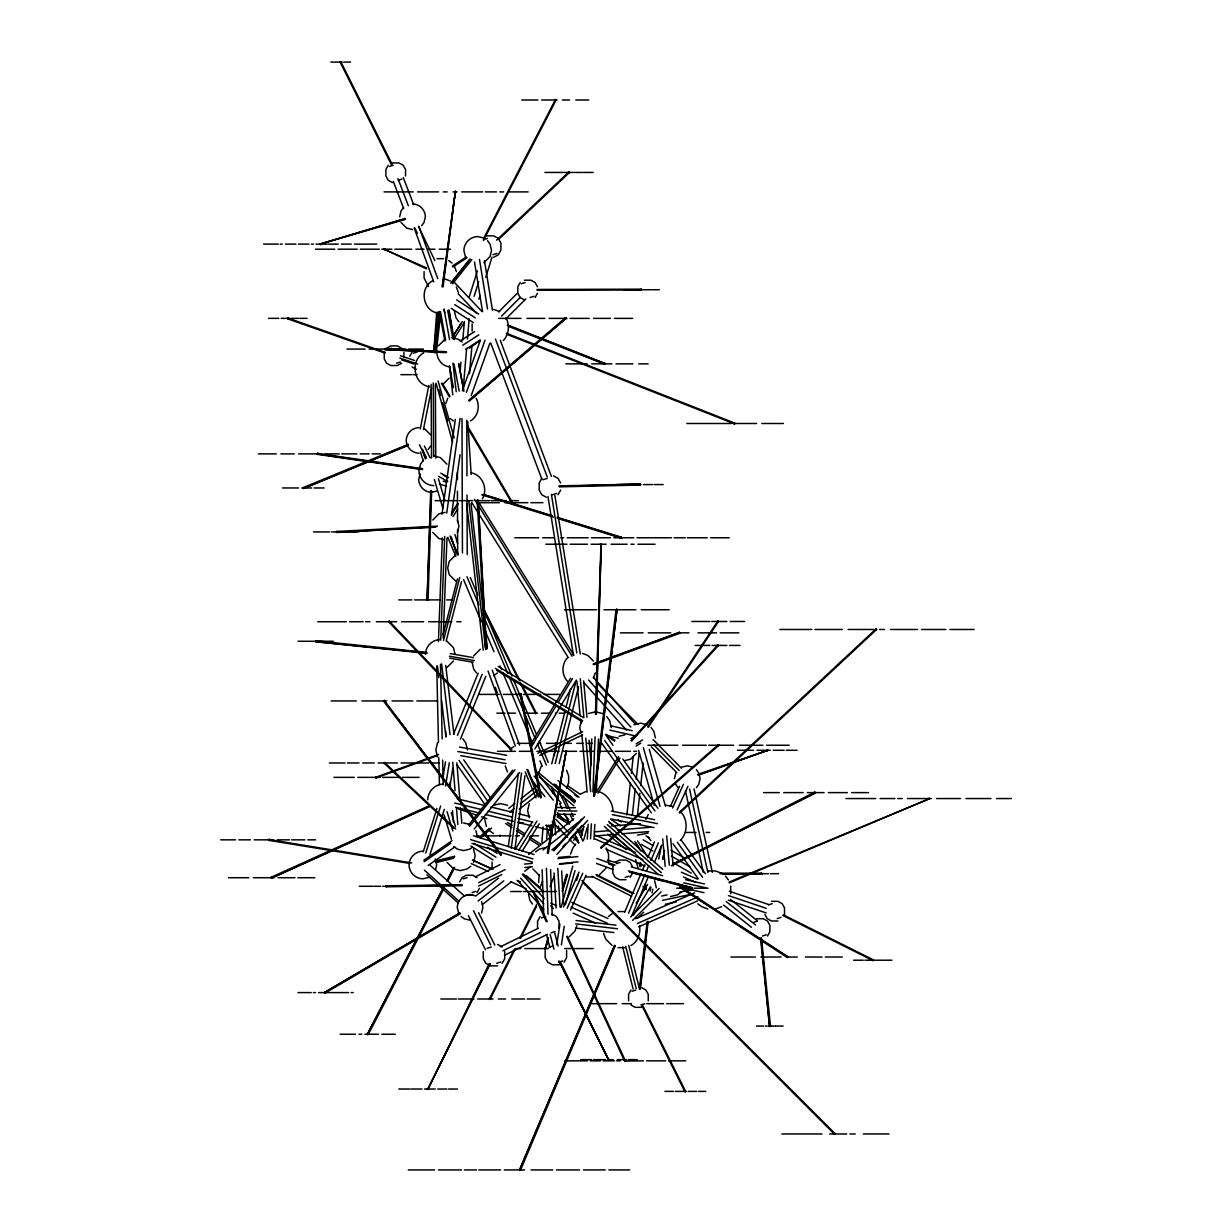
<?xml version="1.0" encoding="UTF-8"?>
<svg xmlns="http://www.w3.org/2000/svg" width="1232" height="1232" viewBox="0 0 1232 1232"><rect width="100%" height="100%" fill="white"/><g stroke="black" fill="none" stroke-linecap="round" stroke-linejoin="round"><path stroke-width="1.5" d="M722.599 874.181L761.638 874.181L761.653 873.226L720.766 873.226M462.139 885.685L386.14 886.763L386.217 885.808L462.108 884.715M559.42 486.84L639.993 485.054L640.116 484.099L559.39 485.87M628.351 870.87L691.891 887.718L691.891 888.672L691.106 888.195L691.907 887.718L691.768 888.657L630.06 872.287M672.426 864.587L815.137 793.054L815.091 792.145L814.29 792.623L815.076 793.1L671.317 865.88M873.041 959.728L873.041 960.698L872.256 960.205L873.057 959.728L783.398 914.899M595.426 714.16L601 543.774L600.985 544.729L600.2 544.236L601.216 544.159L596.38 714.175M595.903 714.468L601.216 544.159M431.647 490.952L428.043 600.061L427.088 600.03L430.692 490.921M427.088 600.03L431.169 490.49M438.407 641.579L442.35 537.937M440.733 640.055L444.69 536.413M443.181 637.976L446.985 538.107M590.097 780.78L591.73 738.969M592.931 791.914L595.071 736.813M596.35 792.33L598.429 739.108M587.294 839.177L588.157 824.223M590.528 838.823L591.391 823.869M593.978 839.377L594.84 824.424M436.698 312.235L433.756 351.875L438.161 311.927M435.943 351.952L436.236 348.194M436.79 340.679L437.083 336.921M538.615 882.512L539.231 874.843M541.849 842.226L543.081 826.888M546.623 838.622L547.393 829.028M460.152 371.386L460.937 362.146M462.816 339.97L464.387 321.49M463.371 387.11L466.651 348.302M467.436 339.062L469.161 318.734M469.546 373.727L471.902 346.007M426.934 653.422L316.116 641.749L316.208 640.794L427.011 652.467M384.846 248.741L384.076 249.203L426.595 267.945M422.53 469.654L317.548 454.362L317.656 453.407L422.638 468.699M626.888 814.922L630.399 782.797M631.431 773.357L633.279 756.34M632.339 815.353L635.219 788.896M636.251 779.456L639.146 752.998M637.375 815.923L639.839 793.254M640.671 785.693L643.15 763.024M435.004 353.076L439.485 313.051M436.328 352.152L440.394 315.777M639.439 988.526L647.185 921.428M639.916 989.188L647.662 922.09M640.409 988.572L648.14 921.474M593.608 795.857L616.062 609.563L617.016 609.624L594.563 795.918M594.101 796.38L617.016 609.624M442.103 286.887L455.393 191.453L443.058 286.917M442.581 286.255L455.393 191.453M508.354 846.538L518.364 773.388M511.249 848.217L521.506 773.188M514.914 848.925L524.924 775.775M554.323 755.647L556.079 743.081L557.033 743.112L556.079 743.081M555.555 751.043L556.048 747.454M441.98 514.252L455.332 419.45M446.723 513.082L460.09 418.279M451.466 515.407L460.029 454.731M409.64 863.401L268.961 840.378L269.084 839.593L411.657 862.908M556.741 944.667L559.913 924.293M561.392 944.867L564.256 926.341M442.889 777.854L445.507 761.792M445.537 786.001L449.31 762.808M449.926 786.17L452.822 768.337M557.064 518.256L621.298 538.23L621.452 537.291L557.218 517.317M268.961 840.378L269.1 839.577M547.316 853.206L566.227 750.919L548.271 853.268M547.793 852.636L566.227 750.919M420.281 428.982L428.798 385.447M423.469 429.537L431.647 388.034M650.173 891.013L650.927 887.286M652.051 892.984L652.806 889.258M662.955 858.612L663.709 854.854M658.72 858.966L661.353 846.245M662.708 859.428L664.587 850.342M399.707 216.724L401.062 210.98L403.465 207.638M420.066 473.766L418.711 479.51C418.911 486.501 424.547 492.153 431.554 492.338L437.283 490.983M425.425 654.346C425.641 646.261 432.17 639.747 440.24 639.531M457.488 532.378L458.951 526.203L457.488 520.027M437.514 742.834L435.835 749.903L437.514 756.972M427.704 799.861C427.935 791.237 434.881 784.291 443.489 784.06M435.589 869.638L436.682 865.003L435.219 858.827M473.565 862.4L475.136 855.778L473.565 849.156M481.573 913.097L482.929 907.353L481.573 901.624M529.267 803.649L527.604 810.718L529.267 817.771M581.396 720.581L579.733 727.635L580.98 732.932M674.443 778.67L675.798 772.941M508.862 326.511L604.696 364.302L604.912 363.394L507.322 324.894M551.751 763.809L565.134 710.802M566.058 707.153L570.662 688.873M555.232 763.393L575.544 682.959M559.189 763.547L578.563 686.778M443.058 634.665L457.442 578.917M443.489 640.501L459.721 577.546M446.184 641.01L461.492 581.658M561.13 907.337L572.803 866.05M580.934 837.329L583.983 826.549M565.349 904.765L574.99 870.654M583.629 840.132L587.187 827.565M576.668 880.326L578.193 874.951M547.855 941.217L545.252 948.948L547.978 937.46M562.316 888.703L566.551 874.258M545.252 948.948L548.44 938.106M562.239 891.152L567.028 874.905M562.716 890.659L567.49 874.397M469.377 296.496L477.415 270.871M474.12 296.281L478.709 281.635M478.863 299.176L480.003 295.511M485.747 277.215L492.061 257.072M423.207 851.851L436.96 808.423M425.733 853.083L440.625 806.036M429.968 854.623L444.305 809.378M462.323 390.852L480.28 340.402M466.451 392.377L485.054 340.124M471.225 395.626L489.828 343.389M679.925 887.363L787.14 957.464L787.448 956.602L680.233 886.501M445.799 403.526L447.77 398.244M482.405 498.837C488.165 488.935 482.528 474.582 470.809 472.734M539.154 771.894L541.356 765.996M593.424 678.047L595.379 672.78M566.566 788.234L568.645 782.643L568.645 775.806L566.566 770.216M570.555 854.146L572.865 847.939L575.729 844.12M576.915 925.786L574.959 931.069L569.276 936.751M539.878 888.118L542.542 881.203M550.073 886.717L554.077 876.352M507.784 334.673L734.21 423.746L734.503 422.992L506.306 333.241M453.438 734.364L478.139 673.165M457.457 735.473L482.174 674.289M460.429 739.215L485.839 676.276M624.624 912.25L641.025 873.58M642.503 870.054L644.752 864.787M647.724 857.749L654.438 841.933M615.307 945.791L520.489 1170.184L519.581 1169.876L614.414 945.483M519.581 1169.876L614.86 945.283M628.551 913.174L644.952 874.504M646.446 870.993L648.679 865.711M650.927 860.444L658.381 842.857M631.97 915.361L648.355 876.691M654.331 862.631L661.784 845.044M556.017 100.239L555.355 99.761L556.017 100.239L483.483 240.379M563.501 907.029L579.055 872.102M567.167 908.215L582.721 873.288M570.493 910.155L586.047 875.228M429.46 805.636L271.148 877.276L271.471 878.154L429.968 806.082M670.316 806.452L679.617 786.201M672.549 807.976L683.406 784.353M677.107 809.948L687.964 786.339M645.891 819.357L648.309 814.414M490.182 963.778L427.843 1089.257L489.304 963.439M427.843 1089.257L489.751 963.963M489.489 998.752L490.259 999.013L489.489 998.752L513.975 949.795M519.873 937.983L536.767 904.211M490.136 999.229L515.469 948.578M520.535 938.445L536.69 906.151M699.514 774.805L767.844 750.273L697.512 774.512M483.622 238.407L555.355 99.761M444.182 888.072L368.245 1034.526L367.382 1034.187L443.304 887.718M446.8 880.988L453.776 867.513M367.382 1034.187L442.873 889.181M447.231 880.757L454.223 867.297M447.663 881.327L454.654 867.867M388.234 165.273L385.893 169.462L385.893 176.007L388.234 180.211L392.438 182.567M409.779 356.248L412.135 352.044M520.181 282.544L517.825 286.748L517.825 293.293L520.181 297.497L524.37 299.838M535.119 297.497L537.475 293.293M541.757 478.416L539.2 482.99L539.2 490.136L541.757 494.725L546.346 497.281M558.065 494.725L560.622 490.136M459.736 881.819L462.077 877.631L466.281 875.274L472.826 875.274L477.03 877.631M477.03 892.569L479.371 888.364M502.148 963.285L504.704 958.712L504.704 951.566M540.124 916.577L537.568 921.166L537.568 928.312M564.04 962.207L566.597 957.618L566.597 950.488M630.137 877.369L632.493 873.165M630.938 990.02L628.597 994.209L628.597 1000.769M767.505 936.012L769.861 931.808L769.861 925.263L767.505 921.059L763.316 918.718L756.756 918.718M814.552 792.623L815.137 793.054M500.654 855.224L383.676 701.285L384.107 700.546L501.516 854.916M530.037 745.452L570.524 678.216M531.023 747.393L556.094 705.767M558.019 702.563L572.48 678.555M534.904 748.902L576.36 680.079M636.189 903.256L647.601 884.437M633.263 915.253L650.373 887.025M452.067 512.543L457.626 503.441M451.62 514.499L458.104 503.888M452.991 516.639L457.626 509.062M532.855 891.799L533.795 891.706L532.855 891.799L546.315 921.69M512.404 502.394L511.496 502.564L512.404 502.394L467.251 425.625M515.346 849.218L532.44 821.806M518.811 850.126L536.921 821.097M522.152 851.235L539.262 823.823M596.581 791.853L618.541 756.71M597.967 793.115L619.927 757.988M461.292 323.169L453.083 336.074L462.339 321.583M453.93 338.892L464.187 322.753M384.276 763.378L384.938 762.885L384.276 763.378L453.684 828.258M835.003 1133.579L834.557 1134.256L835.003 1133.579L581.858 880.433M647.693 726.803L717.64 621.344L718.302 621.79L648.355 727.234M536.197 712.881L535.289 713.097L536.197 712.881L521.706 684.191M558.835 960.837L608.685 1059.997L560.591 962.269M421.621 225.795L424.024 222.453L425.379 216.724C425.194 209.717 419.542 204.081 412.551 203.881M438.392 345.838L445.014 339.216M428.135 449.495L430.538 446.153M423.254 460.352L420.482 464.202L418.911 470.824C419.126 478.894 425.641 485.408 433.726 485.624M432.755 520.027L438.946 513.836L445.122 512.389M453.484 660.968L446.862 667.59M473.689 655.871L480.311 649.233M636.313 753.476L630.584 759.205L624.84 760.56M696.357 787.756L698.76 784.414L700.115 778.67L698.76 772.941L696.357 769.6M679.756 813.043L876.445 629.629L875.875 629.075L679.232 812.427M449.033 378.255L442.688 384.6M503.318 340.617C508.97 334.58 509.909 325.186 506.044 317.964M567.49 657.796C561.453 664.156 561.453 674.936 567.49 681.296M606.236 867.959L599.568 874.643M571.817 837.36L574.174 834.357M573.727 840.363L576.083 837.36M579.61 832.847L583.136 828.335M559.02 486.363L639.978 484.099L639.993 485.054L640.116 484.099M450.866 283.098L470.193 258.874M451.374 282.528L469.561 259.721M452.483 283.899L471.81 259.675M468.499 825.147L512.681 770.108M469.561 826.395L514.945 769.861M474.197 829.059L519.596 772.526M389.358 621.344L388.711 621.837L389.358 621.344L511.85 749.595M680.218 840.578C688.057 832.817 688.057 819.018 680.218 811.257M316.023 641.749L316.824 641.271L316.008 640.794L316.023 641.749L425.456 652.76M317.548 454.362L317.656 453.407M718.133 645.799L717.702 645.075L718.133 645.799L631.693 740.986M553.307 850.296L581.504 819.111M553.799 850.865L584.569 816.831M562.778 846.784L565.349 843.951M569.184 839.7L582.012 825.517M556.864 854.438L587.633 820.42M630.938 740.648L717.702 645.075M408.3 444.275L303.488 487.502L303.673 488.426L407.191 445.46M498.667 311.881L517.409 293.154M501.547 316.116L520.289 297.389M505.782 318.996L525.848 298.929M630.645 916.962L659.151 888.457M632.586 920.35L661.091 891.845M405.42 219.373L319.981 244.121L405.282 218.434M496.558 240.194L568.768 172.049L569.092 172.865L498.667 239.316M637.237 918.333L643.658 912.281M386.14 886.763L386.217 885.808M568.768 172.049L569.092 172.865M540.817 797.828L521.044 694.201L541.295 797.397M718.179 744.852L718.887 745.268L718.179 744.852L600.662 847.524M479.787 836.882L489.15 828.397M480.526 838.068L491.614 828.073M600.985 848.294L718.887 745.268M437.452 526.126L336.721 531.454L336.752 532.409L436.19 526.695M468.822 400.184L565.272 317.948L566.058 318.38L469.608 400.616M469.053 401.062L566.058 318.38M340.864 61.831L340.078 62.016L340.864 61.831L392.007 164.118M760.714 939.939L769.538 1026.21L760.991 937.675M508.801 808.315L514.791 803.587M520.797 798.86L535.812 787.032M509.848 812.042L514.36 808.5M520.366 803.772L538.369 789.589M519.242 809.224L540.247 792.669M498.421 878.17L475.798 895.972L470.1 894.524C463.109 894.709 457.457 900.361 457.272 907.353L458.627 913.097M528.574 854.454L573.819 818.849M478.139 901.023L503.78 880.865M542.989 850.018L577.685 822.73M482.497 904.504L511.157 881.958M524.74 871.286L530.761 866.543M551.89 849.926L559.42 843.997M593.1 664.294L679.525 632.386L679.633 633.325L593.793 664.772M629.552 871.825L691.891 887.718M432.309 280.973C419.126 288.196 422.668 310.941 437.899 313.082M423.669 352.891C409.748 360.514 413.49 384.538 429.568 386.802M470.47 420.944C478.201 416.524 480.311 405.805 476.137 398.244M510.171 749.256L513.79 746.53M608.454 916.485L612.073 913.774M631.092 945.468C637.868 941.648 640.671 933.44 639.639 926.002M604.727 364.333L604.912 363.394M621.298 538.245L621.452 537.291M469.531 348.179L480.033 340.571M483.883 262.739L490.059 256.564L491.522 250.389L490.059 244.198L487.472 240.61M455.871 554.77L449.249 561.392L447.693 568.014L449.249 574.636L455.871 581.258M493.555 675.737L497.405 672.949M472.164 847.416L469.762 849.141L463.586 850.588L457.395 849.141L453.807 846.553M470.793 866.25L466.943 869.022L460.321 870.593L453.699 869.022L447.077 862.4M535.643 851.82L539.493 849.048L546.115 847.477M681.619 891.922L677.508 894.879L670.454 896.542M486.178 649.526L478.108 500.531L486.655 649.187M423.839 860.213L452.036 840.671M424.131 861.753L450.758 843.289M428.151 865.465L454.777 847M376.268 777.839L376.222 776.884L376.268 777.839L437.483 755.601M761.653 873.226L761.638 874.181M445.861 351.705L384.831 348.594L384.846 349.549L446.585 352.183M452.344 266.081L466.389 256.918M452.806 267.021L467.051 257.719M460.152 340.956L474.597 331.593M462.724 345.268L478.786 334.873M465.619 349.395L480.08 340.032M679.556 886.932L787.448 956.602M630.953 738.615L637.237 734.703M636.251 743.82L642.55 739.908M636.051 746.099L640.779 743.173M340.925 62.077L340.14 62.555L340.124 61.6L342.157 62.077M608.146 1059.659L613.166 1059.659M324.709 992.361L460.06 912.943L324.724 992.376L325.125 993.054L460.475 913.636M566.72 936.613L624.639 1061.075L643.474 1060.844M493.755 257.303L498.344 254.731L500.9 250.158L500.9 243.012L498.344 238.423L493.755 235.866L486.609 235.866M386.617 348.24L390.806 345.899L397.366 345.899L401.555 348.24M401.555 363.194L397.366 365.534L390.806 365.534L386.617 363.194L384.261 358.989L384.261 352.444M615.199 862.415L619.388 860.075L625.948 860.075L630.137 862.415L632.493 866.62M672.672 864.14L814.799 792.176M475.321 876.861L500.084 864.633M478.709 882.651L505.135 869.623M478.663 886.008L501.778 874.612M580.765 794.009L585.708 791.591M500.485 946.73L538.153 928.358M502.887 950.796L540.555 932.424M504.612 955.2L547.424 934.318M537.953 753.229L582.659 731.716M539.631 755.555L582.628 734.873M271.471 878.154L429.768 806.529M635.727 918.687L694.648 892.769M637.329 923.523L698.005 896.85M638.638 926.834L697.574 900.915M729.051 882.112L929.76 798.552L928.974 799.044L929.005 798.059M729.329 882.851L929.328 798.798M303.673 488.426L408.5 445.199M715.515 908.985L721.721 906.675M593.701 663.832L679.525 632.386M375.529 777.361L438.546 754.477M624.639 1061.075L625.409 1060.798L567.398 936.212M383.676 701.285L384.538 700.977M698.005 774.974L767.844 750.273M389.451 166.474L393.224 165.273M398.198 180.211L401.986 179.01M483.344 239.747L487.472 238.423M492.908 254.731L497.035 253.422M521.382 283.745L525.155 282.544M530.145 297.497L533.918 296.281M387.818 349.441L391.591 348.24M413.336 353.245L417.109 352.044M396.581 363.194L400.354 361.992M543.081 479.725L547.193 478.416M552.629 494.725L556.756 493.401M463.294 878.832L467.067 877.631M472.041 892.569L475.829 891.367M616.4 863.632L620.173 862.415M625.163 877.369L628.936 876.168M541.449 917.886L545.56 916.577M487.148 948.301L491.275 946.992M550.997 932.886L555.124 931.577M496.712 963.285L500.823 961.976M549.041 947.208L553.168 945.899M558.604 962.207L562.731 960.898M768.429 904.889L772.202 903.687M753.768 922.26L757.541 921.059M777.192 918.625L780.965 917.424M762.531 936.012L766.304 934.795M632.139 991.221L635.928 990.02M640.902 1004.958L644.69 1003.757M608.238 1059.628L609.132 1059.351M319.981 244.121L402.941 219.465M436.036 860.829L454.762 856.209M435.62 862.077L454.346 857.457M436.143 862.492L453.176 858.288M419.065 427.581C412.058 427.781 406.421 433.418 406.221 440.409C406.421 447.416 412.058 453.053 419.065 453.253M588.465 713.513L595.518 711.85L602.587 713.513M633.972 724.709L640.594 723.153L647.216 724.709M619.095 736.243L624.84 734.903M493.447 805.266L500.5 803.603L507.569 805.266M681.542 767.197L687.287 765.842L693.015 767.197M422.869 851.189C415.323 851.389 409.24 857.472 409.039 865.003C409.24 872.549 415.323 878.616 422.869 878.832L429.044 877.369M661.661 896.034L667.113 894.894M679.864 892.199L692.6 889.519M662.523 900.346L693.477 893.831M665.28 904.242L676.214 901.947M637.529 835.096L648.109 833.14M540.34 797.551L520.089 694.355L521.044 694.201M557.927 858.565L577.823 856.579M559.913 863.709L578.008 861.907M558.62 857.426L570.093 856.348M524.539 864.094L532.193 863.37M524.817 867.513L532.47 866.789M559.266 864.263L572.649 862.985M611.549 826.01L640.332 823.654M594.378 831.877L609.717 830.614M617.401 829.998L650.019 827.319M594.871 836.02L614.06 834.449M621.729 833.818L648.586 831.615M769.538 1026.21L770.493 1026.133L761.468 937.983M485.685 649.249L477.154 500.577L478.108 500.531M336.752 532.409L435.62 527.173M385.601 886.285L461.6 885.207M537.106 289.458L641.102 289.181L641.102 289.997L537.106 290.244M330.854 62.077L339.431 62.077M343.666 62.077L350.596 62.077M521.721 99.992L538.03 99.992M541.603 99.992L557.141 99.992M562.408 99.992L569.677 99.992M575.76 99.992L588.788 99.992M392.438 162.917L398.983 162.917L403.187 165.273L405.544 169.462L405.544 176.007M544.929 172.449L562.685 172.449M563.609 172.449L572.818 172.449M573.881 172.449L583.059 172.449M583.999 172.449L593.223 172.449M383.999 191.899L413.197 191.899M417.556 191.899L438.607 191.899M443.304 191.899L447.185 191.899M453.099 191.899L456.98 191.899M461.677 191.899L482.728 191.899M485.377 191.899L496.542 191.899M499.792 191.899L503.657 191.899M509.571 191.899L528.143 191.899M263.602 244.121L278.386 244.121M280.234 244.121L282.297 244.121M285.424 244.121L295.973 244.121M298.452 244.121L309.001 244.121M311.434 244.121L313.498 244.121M316.008 244.121L327.204 244.121M328.39 244.121L335.504 244.121M336.182 244.121L338.246 244.121M341.387 244.121L351.243 244.121M354.477 244.121L364.549 244.121M365.488 244.121L376.699 244.121M315.5 249.203L334.796 249.203M338.092 249.203L357.203 249.203M360.298 249.203L379.394 249.203M381.797 249.203L391.899 249.203M394.825 249.203L411.704 249.203M415.877 249.203L423.947 249.203M427.966 249.203L434.988 249.203M439.239 249.203L450.496 249.203M437.006 258.674L443.458 258.674M524.37 280.203L530.93 280.203L535.119 282.544L537.475 286.748M623.423 289.736L632.031 289.736M633.525 289.736L643.089 289.736M643.889 289.736L651.05 289.736M652.175 289.736L659.351 289.736M268.468 318.349L278.832 318.349M281.127 318.349L289.674 318.349M291.383 318.349L298.56 318.349M299.992 318.349L307.091 318.349M498.498 318.38L520.997 318.38M526.849 318.38L544.852 318.38M549.056 318.38L567.028 318.38M570.123 318.38L589.204 318.38M593.531 318.38L610.379 318.38M614.414 318.38L632.678 318.38M347.008 349.072L365.072 349.072M369.138 349.072L387.017 349.072M390.929 349.072L405.852 349.072M408.562 349.072L423.361 349.072M565.888 363.856L587.094 363.856M591.73 363.856L611.934 363.856M615.954 363.856L632.909 363.856M638.7 363.856L648.155 363.856M400.893 374.667L411.488 374.667M413.013 374.667L417.094 374.667M686.825 423.5L731.223 423.5M733.533 423.5L756.587 423.5M761.746 423.5L783.444 423.5M258.381 453.884L276.261 453.884M280.896 453.884L294.217 453.884M298.575 453.884L320.859 453.884M324.971 453.884L339.231 453.884M341.68 453.884L356.833 453.884M360.206 453.884L369.138 453.884M372.156 453.884L380.519 453.884M616.616 484.576L627.612 484.576M630.091 484.576L640.963 484.576M643.335 484.576L652.436 484.576M654.084 484.576L663.155 484.576M282.559 487.964L298.56 487.964M301.825 487.964L311.681 487.964M314.083 487.964L324.17 487.964M435.112 500.654L456.81 500.654M459.213 500.654L472.872 500.654M475.321 500.654L489.643 500.654M491.091 500.654L506.213 500.654M509.632 500.654L518.564 500.654M480.372 502.687L499.36 502.687M504.874 502.687L527.927 502.687M530.776 502.687L542.973 502.687M313.467 531.931L329.776 531.931M331.639 531.931L343.266 531.931M346.993 531.931L349.411 531.931M351.767 531.931L358.743 531.931M514.822 537.768L538.661 537.768M542.619 537.768L554.2 537.768M560.791 537.768L563.702 537.768M567.151 537.768L588.234 537.768M591.422 537.768L610.41 537.768M613.829 537.768L633.756 537.768M637.021 537.768L649.449 537.768M650.434 537.768L671.502 537.768M674.15 537.768L685.3 537.768M687.348 537.768L707.26 537.768M710.587 537.768L729.205 537.768M545.761 544.236L566.966 544.236M570.062 544.236L587.464 544.236M591.098 544.236L606.159 544.236M611.072 544.236L627.18 544.236M630.953 544.236L634.095 544.236M637.93 544.236L655.054 544.236M398.706 599.907L411.919 599.907M414.614 599.907L426.01 599.907M427.288 599.907L433.217 599.907M434.295 599.907L439.916 599.907M446.646 599.907L452.344 599.907M564.518 609.748L596.719 609.748M603.973 609.748L635.851 609.748M641.194 609.748L669.176 609.748M317.764 621.729L346.315 621.729M349.534 621.729L363.132 621.729M365.673 621.729L369.908 621.729M376.361 621.729L396.689 621.729M401.57 621.729L423.608 621.729M428.613 621.729L451.667 621.729M456.749 621.729L460.999 621.729M691.83 621.482L709.771 621.482M711.711 621.482L726.849 621.482M730.283 621.482L744.559 621.482M779.794 629.475L811.857 629.475M814.86 629.475L842.318 629.475M848.14 629.475L873.565 629.475M879.448 629.475L884.407 629.475M890.459 629.475L917.47 629.475M921.551 629.475L945.883 629.475M949.81 629.475L974.142 629.475M620.327 632.848L643.104 632.848M648.232 632.848L670.778 632.848M678.401 632.848L688.95 632.848M697.943 632.848L716.593 632.848M720.166 632.848L738.83 632.848M298.052 641.271L315.377 641.271M319.073 641.271L333.241 641.271M695.187 645.429L710.017 645.429M712.096 645.429L726.926 645.429M729.575 645.429L740.047 645.429M479.156 694.401L499.268 694.401M503.349 694.401L520.751 694.401M523.277 694.401L540.679 694.401M544.39 694.401L559.79 694.401M331.146 700.946L356.279 700.946M361.946 700.946L386.817 700.946M392.084 700.946L412.936 700.946M416.801 700.946L437.483 700.946M496.835 713.174L505.028 713.174M508.215 713.174L515.607 713.174M525.987 713.174L537.583 713.174M541.372 713.174L549.657 713.174M555.432 713.174L556.356 713.174M559.143 713.174L564.949 713.174M517.348 743.343L533.61 743.343M538.245 743.343L540.74 743.343M546.407 743.343L558.065 743.343M563.301 743.343L571.278 743.343M576.73 743.343L583.152 743.343M587.695 743.343L592.284 743.343M648.001 745.252L677.846 745.252M682.62 745.252L706.275 745.252M708.646 745.252L733.656 745.252M739.308 745.252L762.87 745.252M766.627 745.252L789.173 745.252M737.506 750.273L753.507 750.273M757.064 750.273L770.277 750.273M773.08 750.273L784.153 750.273M786.201 750.273L797.135 750.273M497.497 751.32L515.561 751.32M519.303 751.32L532.701 751.32M536.936 751.32L559.205 751.32M563.27 751.32L576.607 751.32M579.964 751.32L594.224 751.32M597.597 751.32L611.842 751.32M615.292 751.32L630.445 751.32M633.787 751.32L636.574 751.32M329.391 762.978L345.022 762.978M347.393 762.978L359.036 762.978M362.67 762.978L374.266 762.978M378.055 762.978L397.428 762.978M401.016 762.978L413.428 762.978M415.538 762.978L428.721 762.978M431.647 762.978L439.408 762.978M333.964 777.361L354.292 777.361M357.819 777.361L380.426 777.361M382.582 777.361L399.183 777.361M402.51 777.361L419.111 777.361M763.547 792.623L779.286 792.623M783.706 792.623L803.125 792.623M807.237 792.623L824.085 792.623M828.289 792.623L847.37 792.623M851.697 792.623L868.575 792.623M845.937 798.552L875.644 798.552M880.095 798.552L894.848 798.552M897.62 798.552L902.224 798.552M907.46 798.552L931.392 798.552M936.582 798.552L960.529 798.552M965.95 798.552L990.975 798.552M996.549 798.552L1011.303 798.552M685.516 832.432L696.049 832.432M706.167 832.432L709.678 832.432M476.414 835.835L479.063 835.835M482.282 835.835L499.407 835.835M502.194 835.835L511.111 835.835M515.376 835.835L519.303 835.835M530.776 835.835L538.6 835.835M220.697 839.839L235.589 839.839M238.823 839.839L250.404 839.839M254.208 839.839L273.566 839.839M277.169 839.839L289.582 839.839M291.691 839.839L304.858 839.839M307.8 839.839L315.561 839.839M707.907 870.978L715.515 870.978L721.721 873.303M720.042 873.688L768.383 873.688M770.447 873.688L778.547 873.688M585.754 876.953L593.347 876.953M228.397 877.723L248.818 877.723M253.422 877.723L273.627 877.723M278.047 877.723L294.91 877.723M297.836 877.723L314.776 877.723M625.948 879.71L619.388 879.71L615.199 877.369L612.843 873.165L612.843 866.62M359.236 886.285L373.188 886.285M374.359 886.285L380.765 886.285M382.798 886.285L384.122 886.285M385.416 886.285L389.25 886.285M389.928 886.285L397.166 886.285M398.059 886.285L401.894 886.285M403.018 886.285L404.342 886.285M406.375 886.285L413.197 886.285M676.63 888.195L683.945 888.195M685.146 888.195L692.523 888.195M694.063 888.195L698.328 888.195M699.129 888.195L705.643 888.195M510.602 891.521L521.536 891.521M523.446 891.521L535.612 891.521M536.644 891.521L545.745 891.521M547.378 891.521L556.479 891.521M466.281 894.925L472.826 894.925M771.417 901.331L777.977 901.331L782.166 903.687L784.522 907.892L784.522 914.437M617.971 911.572L625.194 911.572M777.977 920.982L771.417 920.982L767.228 918.625L764.872 914.437M617.971 947.67L625.194 947.67M515.192 948.563L520.874 948.563M524.801 948.563L548.363 948.563M564.61 948.563L571.001 948.563M574.42 948.563L593.223 948.563M730.915 957.033L755.385 957.033M760.837 957.033L781.042 957.033M787.879 957.033L797.335 957.033M805.389 957.033L822.129 957.033M825.317 957.033L842.334 957.033M853.668 960.205L863.262 960.205M864.849 960.205L869.114 960.205M869.407 960.205L876.768 960.205M877.8 960.205L884.33 960.205M885.392 960.205L891.906 960.205M559.451 964.764L552.321 964.764L547.732 962.207L545.175 957.618L545.175 950.488M497.559 965.857L490.413 965.857L485.839 963.285L483.267 958.712L483.267 951.566M297.99 992.592L311.249 992.592M313.39 992.592L315.454 992.592M318.595 992.592L329.129 992.592M330.284 992.592L348.641 992.592M351.105 992.592L353.168 992.592M440.825 998.998L456.471 998.998M458.258 998.998L473.966 998.998M477.508 998.998L493.046 998.998M498.313 998.998L505.582 998.998M511.788 998.998L524.647 998.998M527.127 998.998L540.047 998.998M592.176 1003.664L616.647 1003.664M622.098 1003.664L631.354 1003.664M646.692 1003.664L663.601 1003.664M666.666 1003.664L683.467 1003.664M641.687 1007.314L635.142 1007.314L630.938 1004.958M756.371 1026.056L763.686 1026.056M765.395 1026.056L766.72 1026.056M767.936 1026.056L775.159 1026.056M775.883 1026.056L783.136 1026.056M340.124 1034.233L355.432 1034.233M358.989 1034.233L361.777 1034.233M364.903 1034.233L378.547 1034.233M381.858 1034.233L395.256 1034.233M580.703 1059.659L591.653 1059.659M593.562 1059.659L605.728 1059.659M617.294 1059.659L626.426 1059.659M628.243 1059.659L637.252 1059.659M564.703 1060.844L587.479 1060.844M590.267 1060.844L600.369 1060.844M603.264 1060.844L614.522 1060.844M616.631 1060.844L620.143 1060.844M646.538 1060.844L665.65 1060.844M668.545 1060.844L685.747 1060.844M398.768 1089.026L409.717 1089.026M410.98 1089.026L421.975 1089.026M424.439 1089.026L435.327 1089.026M437.699 1089.026L446.785 1089.026M448.448 1089.026L457.488 1089.026M664.941 1091.383L673.581 1091.383M675.506 1091.383L685.854 1091.383M688.149 1091.383L696.711 1091.383M698.575 1091.383L705.767 1091.383M781.781 1133.964L821.929 1133.964M829.66 1133.964L846.738 1133.964M849.941 1133.964L855.27 1133.964M863.37 1133.964L888.934 1133.964M408.269 1169.923L434.634 1169.923M438.469 1169.923L461.507 1169.923M464.402 1169.923L476.599 1169.923M478.832 1169.923L500.623 1169.923M504.258 1169.923L524.632 1169.923M531.054 1169.923L552.752 1169.923M556.464 1169.923L579.502 1169.923M583.429 1169.923L605.22 1169.923M608.87 1169.923L629.598 1169.923M556.587 807.514L575.375 807.715M558.081 810.856L576.869 811.072M558.404 814.229L575.313 814.414M454.916 192.1L455.871 192.115M384.846 349.549L445.861 352.66M565.75 751.474L566.705 751.535M517.671 822.298L523.4 822.868M576.052 920.504L615.969 925.14M575.621 923.877L617.432 928.743M575.883 928.143L613.89 932.562M317.24 453.884L420.358 468.915M544.79 948.301L545.73 948.44M665.557 805.189L672.118 806.252M450.204 653.591L473.55 657.657M449.372 656.225L474.505 660.598M449.772 658.181L473.119 662.262M459.474 747.1L506.629 755.308M457.888 751.551L505.043 759.759M460.768 755.663L506.029 763.547M611.365 811.056L654.592 819.696M612.304 814.645L657.411 823.654M610.749 818.972L653.976 827.611M685.67 879.74L704.427 883.945M683.714 882.851L708.092 888.303M683.375 888.056L703.996 892.676M610.595 725.74L632.232 730.699M609.871 730.114L635.111 735.889M607.484 735.72L618.295 738.199M483.883 238.022L477.693 236.559C470.162 236.76 464.079 242.843 463.879 250.389L465.342 256.564M412.551 229.552L406.806 228.197L401.062 222.453M451.636 337.645L458.258 339.216L462.108 341.988M449.988 366.874C442.457 366.474 437.144 359.682 436.836 352.46M433.726 456.009L440.348 457.58L446.97 464.202M443.582 539.662L438.946 538.569L432.755 532.378M463.586 822.961L469.762 824.408M470.1 920.196L464.356 918.841L461.03 916.439M457.349 798.829L485.254 805.636M490.829 806.991L513.143 812.427M518.718 813.798L529.868 816.523M454.716 803.033L482.605 809.84M488.18 811.195L512.358 817.093M517.933 818.448L532.809 822.083M545.822 825.255L553.26 827.072M556.972 827.981L560.699 828.89M455.655 807.237L479.833 813.135M485.408 814.491L513.313 821.297M518.888 822.668L531.901 825.84M535.612 826.749L552.352 830.83M607.422 860.152L616.616 862.739M631.323 866.897L662.585 875.706M630.584 871.856L661.83 880.664M443.181 481.111L446.754 482.143M439.454 484.13L446.615 486.193M473.55 835.82L534.072 854.531M470.547 839.608L532.902 858.889M471.948 843.396L532.47 862.107M483.806 494.494L551.705 515.607M482.451 494.386L552.182 516.085M557.696 517.794L621.929 537.768M481.804 494.848L553.384 517.117M400.369 355.709L414.583 360.452M399.846 358.081L417.617 364.01M401.509 359.836L413.952 363.979M729.313 891.275L768.891 904.581M728.451 895.602L766.242 908.307M728.312 900.192L766.104 912.897M458.319 808.9L477.908 815.615M481.466 816.831L486.825 818.664M385.323 352.367L288.026 318.102L287.764 318.857L385.062 353.107M596.796 858.458L615.014 865.033M608.639 863.925L613.613 865.711M596.473 863.447L613.043 869.422M444.737 278.894L450.327 280.973M493.801 309.432L499.699 311.634M582.459 653.391L587.741 655.362L593.424 661.03M707.907 908.985L701.701 906.675L697.897 903.811M427.396 1088.734L428.274 1089.073M507.707 325.356L605.312 363.856M594.81 834.973L635.45 852.452M681.373 872.21L697.266 879.063M595.195 839.054L642.888 859.582M683.514 877.061L695.88 882.389M606.036 849.218L644.906 865.942M571.771 902.378L607.961 918.487M571.232 907.199L607.422 923.322M550.766 903.164L555.94 905.458M573.173 913.128L595.58 923.107M472.41 859.967L493 869.392M517.024 880.387L520.443 881.958M473.257 860.429L492.122 869.068M471.271 863.586L488.426 871.44M510.726 881.665L526.172 888.734M384.076 249.203L426.503 268.884M598.814 791.591C607.176 794.347 612.843 802.525 612.997 811.257M782.859 915.53L872.872 960.513M596.149 874.427L633.972 893.446M596.396 875.351L632.509 893.508M591.945 876.291L631.492 896.172M412.135 366.997L416.324 369.338M553.491 475.86L558.065 478.416L560.622 482.99M551.859 914.021L556.433 916.577L559.005 921.166L559.005 928.312M641.687 987.664L645.891 990.02L648.232 994.209L648.232 1000.769M497.559 944.42L502.148 946.992M440.763 473.15L448.417 477.462M443.351 475.136L447.94 477.739M438.577 476.307L447.77 481.481M646.03 835.881L649.372 837.806M671.04 850.28L684.376 857.965M643.104 839.824L653.114 845.583M671.44 856.132L689.781 866.697M641.179 844.32L652.837 851.05M672.841 862.554L691.183 873.118M767.336 749.795L767.613 750.735M557.095 743.343L556.294 742.865L556.31 743.82M271.163 877.246L271.671 877.723M498.236 666.45L583.799 717.779M495.464 668.406L582.659 720.735M496.635 670.331L582.197 721.675M556.864 814.629L569.892 822.73M557.095 816.785L568.506 823.869M487.687 847.354L497.127 853.314M473.935 843.304L495.957 857.195M470.932 846.03L492.954 859.921M456.656 299.884L478.724 314.114M454.777 304.658L475.259 317.856M451.205 308.339L473.273 322.568M507.461 822.437L512.173 825.517M516.87 828.597L524.709 833.725M529.421 836.79L540.401 843.982M505.644 823.5L511.911 827.611M516.562 830.738L524.462 835.804M529.175 838.884L538.584 845.044M567.721 785.831L580.318 794.347M618.11 819.881L621.251 822.006M611.226 819.557L620.682 825.948M563.702 791.776L571.571 797.089M609.363 822.637L614.09 825.825M606.113 734.241L614.907 740.278M605.466 734.672L614.552 741.11M424.794 428.936L430.538 434.68M446.862 641.102L453.484 647.724L455.039 654.346M489.335 830.568L493.447 833.525M539.493 875.536L532.871 868.914M448.741 260.63L451.99 263.063M450.204 418.51L453.438 420.944M612.073 945.468L605.728 939.138L603.541 933.225M557.973 780.534L579.086 797.135M574.466 794.64L577.485 797.012M554.261 783.968L575.375 800.584M555.678 786.216L575.282 801.632M730.561 899.406L756.91 920.427M726.249 901.578L755.539 924.939M723.615 905.089L751.443 927.296M537.783 772.002L574.574 802.771M611.38 833.54L631.985 850.773M539.246 776.915L573.927 805.836M607.792 834.141L626.102 849.526M526.218 875.505L540.016 887.502M523.2 873.95L542.511 890.736M608.7 821.39L662.724 869.407M607.314 824.624L661.338 872.641M604.25 826.395L658.273 874.412M430.276 865.418L464.633 896.218M424.378 870.146L458.735 900.946M426.903 874.874L458.396 903.102M384.707 762.7L455.701 829.044M582.536 882.251L834.557 1134.256M596.35 682.312L638.222 724.601M653.083 739.6L681.435 768.244M653.514 744.575L679.171 770.493M651.251 746.808L676.907 772.741M555.709 819.203L568.522 832.324M572.372 836.266L578.778 842.827M552.198 821.59L567.582 837.344M569.846 839.762L575.282 845.214M388.711 621.837L511.342 750.211M453.083 281.05L482.005 311.542M458.227 293.786L476.63 313.19M522.353 874.381L544.267 898.621M550.719 905.736L553.291 908.585M520.582 878.139L543.789 903.795M517.964 880.942L543.743 909.447M593.377 677.431L635.558 724.462M588.65 680.049L630.83 727.08M584.261 683.036L626.441 730.068M648.309 837.421L650.896 840.578M537.398 773.234L561.191 803.264M534.18 776.114L553.214 800.138M563.933 813.659L568.691 819.665M531.824 780.087L544.914 796.596M558.004 813.12L563.963 820.635M384.107 700.546L501.085 854.484M428.49 286.563L424.085 278.047L424.085 271.579M725.54 876.168L728.405 879.971M458.935 321.814L455.979 317.717L454.3 310.649M651.05 727.481L653.838 731.331L655.393 737.953M675.798 784.414L678.201 787.756M606.683 716.47L609.655 720.581L611.318 727.635M681.204 840.132L705.382 873.688M677.277 842.18L702.548 877.261M672.995 843.735L698.267 878.816M476.461 672.949L473.689 669.115L472.118 662.493M462.801 738.738L465.773 742.834L467.436 749.903M532.532 904.103L529.945 900.515L528.497 894.324M606.437 736.074L612.997 745.283M622.838 759.112L657.873 808.238M604.604 740.386L654.947 811.026M601.031 742.234L651.374 812.874M463.725 759.867L490.86 798.475M459.043 760.437L488.365 802.124M456.933 764.641L485.162 804.804M637.545 840.902L647.354 856.563M636.159 843.15L639.1 847.847M634.803 841.502L640.686 850.896M477.354 500.115L573.943 655.332M474.505 499.36L572.11 656.209M471.656 502.41L568.245 657.611M442.273 383.152L449.957 396.227M441.379 383.321L449.511 396.95M467.313 427.427L511.942 503.133M483.391 608.238L520.012 680.803M483.791 610.595L518.703 679.802M519.95 682.713L535.735 713.559M340.078 62.016L391.376 164.641M642.842 1005.759L685.593 1091.259L684.869 1091.629L642.118 1006.113M560.144 962.916L608.685 1059.997M478.586 912.696L494.787 945.113M473.504 910.694L490.582 944.821M468.437 915.669L485.5 949.795M424.378 445.969L430.076 457.796M422.314 449.187L426.395 457.642M419.481 444.783L425.995 458.304M559.174 787.387L561.638 792.515M563.301 795.949L569.908 809.64M571.556 813.058L573.219 816.477M579.825 830.168L582.305 835.311M555.678 784.63L558.158 789.774M559.805 793.192L567.244 808.592M570.539 815.445L573.019 820.574M577.161 829.136L582.936 841.117M551.351 786.463L557.957 800.153M559.621 803.572L562.1 808.7M564.579 813.844L569.523 824.116M574.482 834.372L578.624 842.934M418.603 226.488L434.896 260.66M414.922 228.166L417.355 233.295M533.317 891.029L547.254 921.598M470.331 577.546L477.754 595.148M483.683 609.224L511.881 676.106M513.359 679.633L536.367 734.195M539.339 741.233L548.24 762.346M466.943 576.684L478.817 604.835M482.528 613.644L507.769 673.488M509.247 676.999L535.212 738.599M537.445 743.882L546.346 765.01M463.571 579.594L481.389 621.837M485.085 630.645L494.001 651.759M499.93 665.834L501.409 669.361M502.902 672.888L532.578 743.281M540.001 760.883L542.234 766.165M451.112 538.43L457.626 554.107M450.05 535.982L458.011 555.139M447.863 537.321L455.825 556.479M527.835 769.815L538.6 795.703M526.896 769.415L538.369 797.027M525.263 771.987L536.028 797.874M576.314 836.405L578.378 841.41M403.295 177.593L413.659 204.651M397.982 178.655L408.331 205.713M393.301 181.412L403.665 208.485M500.284 340.278L551.382 476.384M495.495 339.093L547.254 476.969M490.706 342.958L541.818 479.063M454.423 266.312L456.379 271.579M456.333 286.979L458.427 292.569M606.236 847.939L608.546 854.146L608.546 861.753M505.259 765.996L507.461 771.894M492.261 670.177L519.55 745.114M495.372 687.379L497.328 692.738M488.057 671.024L515.346 745.961M418.772 226.318L437.745 278.571M414.121 227.828L433.741 281.882M422.468 450.065L425.302 458.951M420.497 452.052L423.331 460.937M451.297 812.75L455.501 826.734M447.062 811.719L452.852 830.938M444.121 814.906L451.482 839.377M548.794 824.963L551.397 833.741M546.346 825.378L549.996 837.652M438.423 478.709L444.829 500.315M454.947 534.503L457.611 543.497M456.641 549.842L457.703 553.445M434.311 479.402L442.842 508.2M451.359 536.998L456.163 553.199M649.295 749.349L665.434 806.144M643.35 747.701L659.998 806.329M638.638 750.396L654.254 805.358M438.084 380.919L454.161 437.791M438.885 389.851L440.44 395.364M442.504 402.695L447.693 421.051M436.02 383.229L452.606 441.934M640.394 862.477L641.379 866.004M639.069 863.262L640.039 866.789M644.937 884.437L646.4 889.72M635.743 859.736L638.191 868.56M643.073 886.208L644.059 889.735M554.8 933.194L558.127 946.022M550.18 934.534L553.984 949.194M546.515 934.595L549.842 947.423M565.272 317.948L565.503 318.826M628.69 945.375L639.608 989.404M625.733 946.345L636.189 988.526M622.668 946.869L633.125 989.065M654.654 880.757L656.317 887.81M484.715 819.403L486.378 826.456M475.937 830.599L477.4 836.774M694.016 788.865L712.342 872.348M689.55 789.004L707.876 872.487M685.439 790.744L703.349 872.379M458.751 364.287L463.91 391.422M454.038 364.01L459.197 391.16M449.341 365.966L453.468 387.695M448.787 309.987L454.285 339.524M458.766 363.517L463.571 389.358M444.074 309.124L444.767 312.82M439.362 311.542L444.86 341.079M449.665 366.92L451.389 376.145M447.693 310.51L452.852 338.738M444.074 309.463L449.572 339.57M440.455 311.588L445.614 339.816M484.453 260.722L492.492 310.279M479.479 259.413L487.518 308.97M474.505 262.077L482.544 311.634M554.893 495.541L580.287 654.007M551.428 494.479L576.807 652.929M547.947 496.45L573.342 654.9M320.459 243.659L320.613 244.583M449.156 310.449L452.221 331.285M452.775 335.073L453.33 338.862M445.722 665.419L453.946 734.226M441.61 663.94L450.034 734.657M437.483 666.204L438.854 677.662M441.58 700.608L445.922 736.921M452.945 363.117L456.225 391.73M449.526 366.212L452.806 394.825M471.024 503.503L487.379 648.017M468.868 501.516L485.439 647.893M466.682 503.78L483.252 650.173M583.629 680.88L586.971 717.255M589.081 740.247L591.375 765.134M580.287 678.709L583.814 717.009M585.754 738.076L590.682 791.683M576.946 681.188L580.118 715.669M580.472 719.488L580.826 723.323M581.874 734.811L587.156 792.268M670.685 838.53L673.119 865.957M666.697 835.881L669.315 865.126M662.724 838.884L665.172 866.312M456.856 762.808L459.967 800.631M460.583 808.192L461.815 823.315M452.729 762.238L455.055 790.605M456.441 807.622L457.842 824.639M450.142 782.366L450.45 786.139M452.467 810.733L453.391 822.067M557.511 812.951L557.773 816.724M558.435 826.118L558.835 831.754M552.336 787.833L552.737 793.47M554.723 821.682L555.647 834.849M551.135 824.47L551.936 835.743M467.713 421.56L471.178 474.428M561.638 870.932L563.548 904.042M557.819 868.36L560.036 906.998M554.092 872.995L556.109 907.953M550.596 869.576L552.198 915.484M546.438 868.314L548.024 914.221M542.142 869.7L543.743 915.622M445.691 730.853L445.83 736.597M440.486 664.294L442.165 738.954M442.642 760.021L443.197 784.907M436.744 665.896L438.469 742.48M438.808 757.803L439.408 784.599M435.343 384.322L435.743 458.058M433.264 382.89L433.649 456.61M431.138 384.322L431.523 458.042M466.789 420.174L466.974 475.845M467.036 495.048L467.236 554.554M462 418.557L462.447 552.937M457.38 472.041L457.411 479.71M457.457 491.229L457.549 521.952M457.58 529.637L457.657 554.585M730.715 886.178L730.715 893.785M492.092 862.138L492.092 868.976M472.133 323.877L472.133 331.085M403.911 352.444L403.911 357.357M269.315 839.362L269.3 840.332L268.514 839.839L269.315 839.362M288.211 317.871L288.196 318.826L287.395 318.349L288.211 317.871M320.628 243.643L320.613 244.614L319.812 244.121L320.628 243.643M317.748 453.407L317.733 454.362L316.947 453.884L317.748 453.407M325.109 992.114L325.094 993.069L324.309 992.592L325.109 992.114M337.183 531.454L337.168 532.409L336.382 531.931L337.183 531.454M385.339 348.594L385.323 349.549L384.538 349.072L385.339 348.594M384.369 700.469L384.353 701.439L383.568 700.946L384.369 700.469M384.908 762.5L384.892 763.455L384.107 762.978L384.908 762.5M389.235 621.251L389.22 622.206L388.434 621.729L389.235 621.251M428.105 1088.549L428.089 1089.504L427.304 1089.026L428.105 1088.549M455.655 191.422L455.64 192.377L454.854 191.899L455.655 191.422M477.908 500.177L477.893 501.131L477.092 500.654L477.908 500.177M520.828 693.924L520.813 694.879L520.027 694.401L520.828 693.924M533.579 891.044L533.564 891.999L532.778 891.521L533.579 891.044M555.801 99.515L555.786 100.47L555.001 99.992L555.801 99.515M565.873 317.918L565.858 318.872L565.057 318.38L565.873 317.918M566.489 750.842L566.474 751.797L565.688 751.32L566.489 750.842M616.801 609.27L616.785 610.24L616 609.748L616.801 609.27M625.394 1060.367L625.379 1061.322L624.593 1060.844L625.394 1060.367M641.364 289.258L641.348 290.213L640.563 289.736L641.364 289.258M685.623 1090.905L685.608 1091.86L684.823 1091.383L685.623 1090.905M718.117 621.005L718.102 621.975L717.317 621.482L718.117 621.005M717.994 644.952L717.979 645.922L717.193 645.429L717.994 644.952M718.795 744.775L718.78 745.73L717.994 745.252L718.795 744.775M787.387 956.556L787.371 957.526L786.586 957.033L787.387 956.556M834.88 1133.486L834.865 1134.441L834.064 1133.964L834.88 1133.486M876.506 628.998L876.491 629.968L875.706 629.475L876.506 628.998M500.592 835.589L500.1 836.374L499.622 835.573L500.592 835.589M385.108 249.203L384.322 249.696L384.307 248.725L385.108 249.203M569.276 172.449L568.491 172.942L568.476 171.987L569.276 172.449M304.304 487.964L303.503 488.457L303.488 487.502L304.304 487.964M512.481 502.687L511.696 503.18L511.68 502.209L512.481 502.687M428.105 599.907L427.319 600.384L427.304 599.43L428.105 599.907M734.857 423.5L734.056 423.977L734.041 423.023L734.857 423.5M376.561 777.361L375.76 777.839L375.745 776.884L376.561 777.361M536.274 713.174L535.489 713.651L535.473 712.697L536.274 713.174M679.91 632.848L679.125 633.325L679.109 632.37L679.91 632.848M500.639 835.835L499.853 836.312L499.838 835.358L500.639 835.835M368.368 1034.233L367.567 1034.711L367.552 1033.756L368.368 1034.233M545.791 948.563L545.006 949.04L544.991 948.086L545.791 948.563M490.521 998.998L489.72 999.491L489.72 998.521L490.521 998.998M761.961 873.688L761.176 874.181L761.16 873.226L761.961 873.688M520.582 1169.923L519.796 1170.4L519.781 1169.445L520.582 1169.923M770.57 1026.056L769.769 1026.549L769.754 1025.578L770.57 1026.056"/></g></svg>
